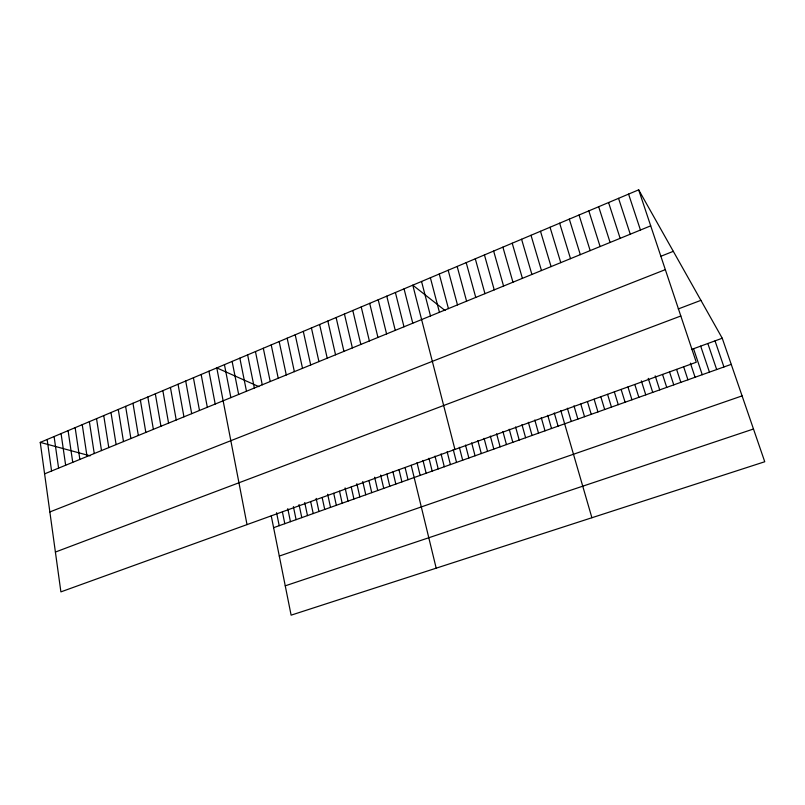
<?xml version="1.0" encoding="UTF-8"?>
<svg xmlns="http://www.w3.org/2000/svg" width="805" height="805" viewBox="0 0 805 805"><rect width="100%" height="100%" fill="white"/><g stroke="black" fill="none" stroke-linecap="round" stroke-linejoin="round"><path stroke-width="1.21" d="M638.677 189.839L696.265 362.24L60.898 591.876L40.25 442.388L638.677 189.839L722.246 338.231L764.75 461.748L291.118 615.161L271.255 515.894M44.597 473.853L650.702 225.843M661.046 256.211L673.302 251.331M49.86 511.95L665.333 269.635M678.243 308.959L700.913 300.346M55.394 552.059L680.819 315.993M691.525 349.471L722.246 338.231M273.609 527.688L731.242 364.353M279.295 556.084L742.089 395.889M285.252 585.829L753.48 429.005M40.25 442.388L90.13 455.851M258.898 386.642L216.787 367.885L247.014 524.608M445.064 310.499L412.784 285.171L454.936 449.462M715.031 340.877L723.937 366.959M707.837 343.504L716.681 369.555M700.682 346.12L709.447 372.131M693.558 348.726L702.242 374.707M690.378 363.115L695.077 377.263M628.574 194.096L640.458 230.039M683.666 366.859L687.943 379.809M676.603 369.415L680.839 382.345M618.542 198.332L630.275 234.205M669.559 371.96L673.765 384.871M608.57 202.538L620.152 238.34M662.555 374.486L666.721 387.386M655.2 375.844L659.708 389.892M598.668 206.724L610.099 242.456M648.256 378.35L652.724 392.377M588.817 210.88L600.107 246.551M641.344 380.856L645.771 394.863M634.823 384.508L638.848 397.328M579.037 215.005L590.176 250.607M627.97 386.984L631.955 399.793M569.306 219.111L580.314 254.642M621.138 389.459L625.093 402.238M614.346 391.914L618.26 404.674M559.646 223.196L570.514 258.657M607.574 394.359L611.458 407.109M550.036 227.241L560.773 262.641M600.832 396.795L604.686 409.524M594.12 399.22L597.944 411.929M540.497 231.277L551.083 266.606M587.439 401.635L591.232 414.323M531.008 235.281L541.463 270.54M580.777 404.04L584.541 416.718M573.975 405.831L577.879 419.093M521.58 239.256L531.904 274.455M567.384 408.216L571.248 421.458M512.211 243.211L522.405 278.349M560.813 410.59L591.896 517.736M554.273 412.955L558.076 426.157M502.894 247.145L512.956 282.213M547.752 415.31L551.526 428.502M541.272 417.664L545.005 430.826M493.636 251.049L503.568 286.047M534.812 419.999L538.515 433.14M484.439 254.933L494.24 289.87M528.372 422.323L532.045 435.445M521.972 424.638L525.615 437.749M475.292 258.797L484.962 293.664M515.592 426.942L519.205 440.033M466.196 262.631L475.755 297.437M509.233 429.246L512.815 442.317M502.914 431.53L506.456 444.581M457.16 266.445L466.588 301.181M496.615 433.804L500.126 446.845M448.174 270.239L457.482 304.904M490.336 436.079L493.817 449.089M484.087 438.333L487.538 451.333M439.248 274.002L448.435 308.607M477.868 440.587L481.289 453.567M430.373 277.745L439.439 312.29M471.67 442.831L475.061 455.791M465.491 445.054L468.862 458.005M421.548 281.468L430.494 315.952M459.343 447.278L462.684 460.208M453.225 449.492L456.526 462.402M447.127 451.696L450.408 464.586M404.06 288.854L412.774 323.197M441.049 453.899L444.3 466.769M395.396 292.507L403.989 326.8M435.002 456.083L438.222 468.933M428.985 458.256L432.174 471.096M386.772 296.149L395.255 330.372M422.987 460.43L426.147 473.249M378.209 299.762L386.581 333.924M417.01 462.593L420.14 475.393M411.194 465.32L436.189 568.179M369.686 303.354L377.948 337.456M405.086 467.534L408.024 479.71M361.224 306.936L369.374 340.958M399.008 469.728L401.916 481.893M392.951 471.921L395.829 484.067M352.801 310.489L360.841 344.449M386.913 474.095L389.771 486.23M344.429 314.02L352.369 347.921M380.624 475.061L383.733 488.383M374.647 477.224L377.726 490.527M336.108 317.532L343.936 351.372M368.962 480.585L371.739 492.66M327.836 321.024L335.554 354.804M362.753 481.521L365.782 494.793M356.846 483.664L359.845 496.906M319.605 324.496L327.222 358.205M351.232 486.995L353.928 499.02M311.424 327.947L318.941 361.596M345.103 487.911L348.042 501.123M339.529 491.221L342.175 503.216M303.294 331.378L310.7 364.967M333.713 493.324L336.339 505.299M295.204 334.789L302.519 368.318M327.665 494.22L330.523 507.381M322.151 497.5L324.727 509.444M287.164 338.191L294.368 371.648M316.154 498.386L318.951 511.507M279.164 341.562L286.278 374.959M310.68 501.646L313.205 513.56M304.733 502.521L307.48 515.603M271.215 344.912L278.228 378.259M299.058 504.574L301.784 517.635M263.305 348.253L270.218 381.53M293.402 506.617L296.099 519.658M255.447 351.574L262.259 384.79M287.777 508.649L290.444 521.68M282.404 511.869L284.809 523.693M247.628 354.874L254.35 388.03M276.578 512.705L279.204 525.695M239.85 358.155L246.481 391.25M232.122 361.415L238.652 394.45M224.434 364.665L230.874 397.64M208.948 371.196L215.207 404.05M201.159 374.486L207.318 407.27M193.411 377.756L199.479 410.48M185.703 381.007L191.691 413.669M178.046 384.237L183.943 416.839M170.429 387.457L176.235 419.989M162.852 390.646L168.567 423.128M155.325 393.826L160.95 426.248M147.828 396.986L153.373 429.347M140.382 400.135L145.836 432.426M132.976 403.255L138.339 435.495M125.61 406.364L130.893 438.544M118.275 409.463L123.487 441.573M110.989 412.532L116.111 444.591M103.744 415.591L108.786 447.59M96.54 418.64L101.5 450.579M89.365 421.659L94.245 453.537M82.241 424.668L87.041 456.485M75.147 427.666L79.866 459.424M68.093 430.645L72.742 462.342M61.069 433.603L65.648 465.24M54.096 436.552L58.594 468.128M47.153 439.48L51.57 471.006"/></g></svg>
